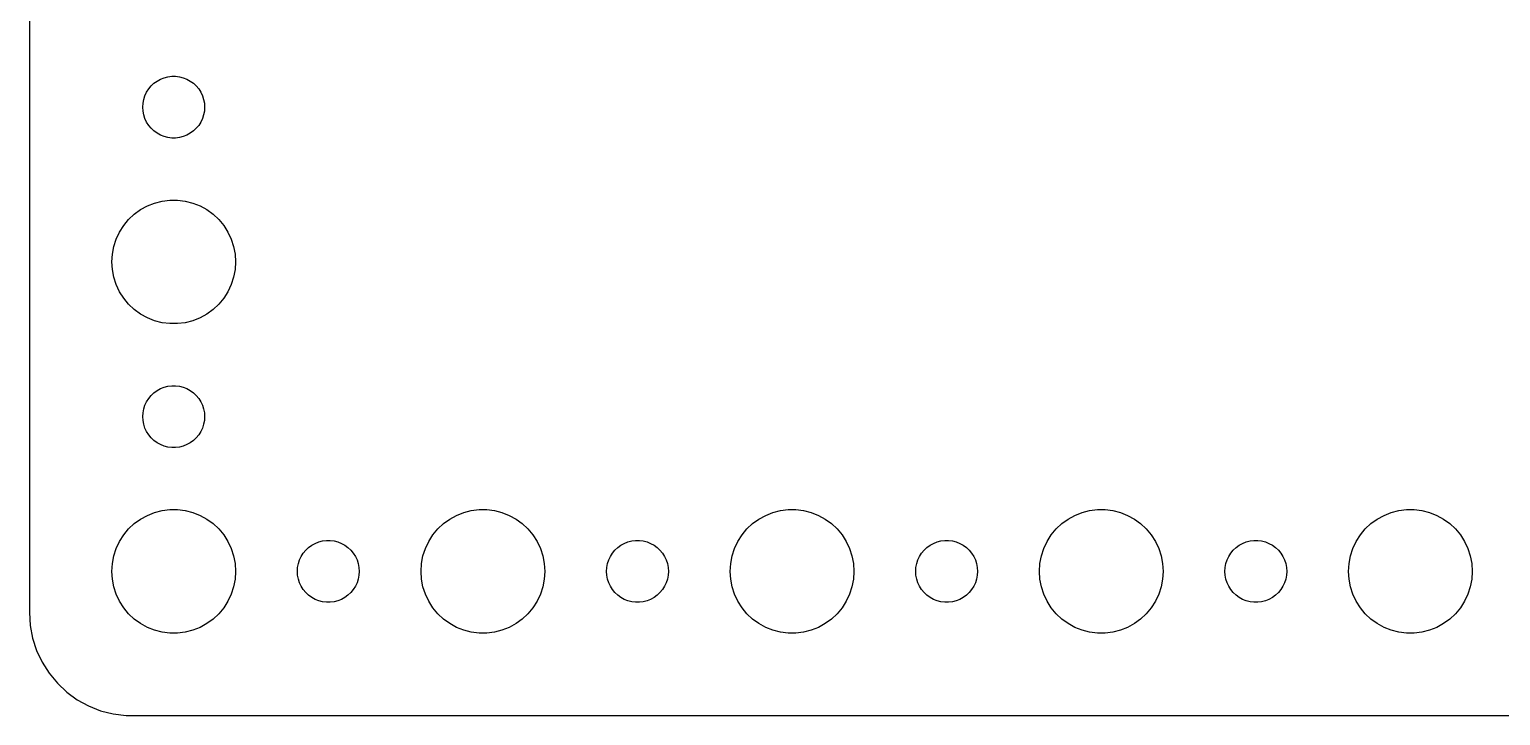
# Model space of a CAD drawing. Header units: metres. Extents: x -142 to 142, y -37 to 37.
# Drawn here: x -142 to -70.6, y -37 to -3.7 of the extents above; entities that cross this region are included whole.
import ezdxf

# ---------------------------------------------------------------- set-up
doc = ezdxf.new("R2010")
doc.units = ezdxf.units.M

msp = doc.modelspace()

# ---------------------------------------------------------------- linework, layer by layer
for p, q in [((-142, 32), (-142, -32)), ((-136.093, -6.47318), (-135.956, -6.34422)), ((-135.956, -6.34422), (-135.804, -6.23351)), ((-135.804, -6.23351), (-135.639, -6.14275)), ((-135.639, -6.14275), (-135.464, -6.07341)), ((-135.464, -6.07341), (-135.281, -6.02657)), ((-135.281, -6.02657), (-135.094, -6.00294)), ((-135.094, -6.00294), (-134.906, -6.00294)), ((-134.906, -6.00294), (-134.719, -6.02657)), ((-134.719, -6.02657), (-134.536, -6.07341)), ((-134.536, -6.07341), (-134.361, -6.14275)), ((-134.361, -6.14275), (-134.196, -6.23351)), ((-134.196, -6.23351), (-134.044, -6.34422)), ((-134.044, -6.34422), (-133.907, -6.47318)), ((-136.488, -7.312), (-136.453, -7.12695)), ((-136.453, -7.12695), (-136.395, -6.9478)), ((-136.395, -6.9478), (-136.314, -6.77736)), ((-136.314, -6.77736), (-136.214, -6.61832)), ((-136.214, -6.61832), (-136.093, -6.47318)), ((-133.907, -6.47318), (-133.786, -6.61832)), ((-133.786, -6.61832), (-133.686, -6.77736)), ((-133.686, -6.77736), (-133.605, -6.9478)), ((-133.605, -6.9478), (-133.547, -7.12695)), ((-133.547, -7.12695), (-133.512, -7.312)), ((-136.5, -7.5), (-136.488, -7.312)), ((-136.488, -7.68799), (-136.5, -7.5)), ((-136.453, -7.87303), (-136.488, -7.68799)), ((-133.512, -7.68799), (-133.547, -7.87303)), ((-133.512, -7.312), (-133.5, -7.5)), ((-133.5, -7.5), (-133.512, -7.68799)), ((-136.395, -8.05219), (-136.453, -7.87303)), ((-136.314, -8.22263), (-136.395, -8.05219)), ((-136.214, -8.38167), (-136.314, -8.22263)), ((-136.093, -8.52681), (-136.214, -8.38167)), ((-135.956, -8.65576), (-136.093, -8.52681)), ((-133.907, -8.52681), (-134.044, -8.65576)), ((-133.786, -8.38167), (-133.907, -8.52681)), ((-133.686, -8.22263), (-133.786, -8.38167)), ((-133.605, -8.05219), (-133.686, -8.22263)), ((-133.547, -7.87303), (-133.605, -8.05219)), ((-135.804, -8.76648), (-135.956, -8.65576)), ((-135.639, -8.85724), (-135.804, -8.76648)), ((-135.464, -8.92657), (-135.639, -8.85724)), ((-135.281, -8.97342), (-135.464, -8.92657)), ((-135.094, -8.99704), (-135.281, -8.97342)), ((-134.906, -8.99704), (-135.094, -8.99704)), ((-134.719, -8.97342), (-134.906, -8.99704)), ((-134.536, -8.92657), (-134.719, -8.97342)), ((-134.361, -8.85724), (-134.536, -8.92657)), ((-134.196, -8.76648), (-134.361, -8.85724)), ((-134.044, -8.65576), (-134.196, -8.76648)), ((-135.927, -12.1468), (-135.562, -12.0531)), ((-135.562, -12.0531), (-135.188, -12.0059)), ((-135.188, -12.0059), (-134.812, -12.0059)), ((-134.812, -12.0059), (-134.438, -12.0531)), ((-134.438, -12.0531), (-134.073, -12.1468)), ((-137.187, -12.9464), (-136.912, -12.6884)), ((-136.912, -12.6884), (-136.607, -12.467)), ((-136.607, -12.467), (-136.277, -12.2855)), ((-136.277, -12.2855), (-135.927, -12.1468)), ((-134.073, -12.1468), (-133.723, -12.2855)), ((-133.723, -12.2855), (-133.393, -12.467)), ((-133.393, -12.467), (-133.088, -12.6884)), ((-133.088, -12.6884), (-132.813, -12.9464)), ((-137.789, -13.8956), (-137.629, -13.5547)), ((-137.629, -13.5547), (-137.427, -13.2366)), ((-137.427, -13.2366), (-137.187, -12.9464)), ((-132.813, -12.9464), (-132.573, -13.2366)), ((-132.573, -13.2366), (-132.371, -13.5547)), ((-132.371, -13.5547), (-132.211, -13.8956)), ((-137.976, -14.624), (-137.906, -14.2539)), ((-137.906, -14.2539), (-137.789, -13.8956)), ((-132.211, -13.8956), (-132.094, -14.2539)), ((-132.094, -14.2539), (-132.024, -14.624)), ((-138, -15), (-137.976, -14.624)), ((-132.024, -14.624), (-132, -15)), ((-137.976, -15.376), (-138, -15)), ((-137.906, -15.7461), (-137.976, -15.376)), ((-132.024, -15.376), (-132.094, -15.7461)), ((-132, -15), (-132.024, -15.376)), ((-137.789, -16.1044), (-137.906, -15.7461)), ((-137.629, -16.4453), (-137.789, -16.1044)), ((-132.211, -16.1044), (-132.371, -16.4453)), ((-132.094, -15.7461), (-132.211, -16.1044)), ((-137.427, -16.7634), (-137.629, -16.4453)), ((-137.187, -17.0536), (-137.427, -16.7634)), ((-136.912, -17.3115), (-137.187, -17.0536)), ((-132.813, -17.0536), (-133.088, -17.3115)), ((-132.573, -16.7634), (-132.813, -17.0536)), ((-132.371, -16.4453), (-132.573, -16.7634)), ((-136.607, -17.533), (-136.912, -17.3115)), ((-136.277, -17.7145), (-136.607, -17.533)), ((-135.927, -17.8532), (-136.277, -17.7145)), ((-133.723, -17.7145), (-134.073, -17.8532)), ((-133.393, -17.533), (-133.723, -17.7145)), ((-133.088, -17.3115), (-133.393, -17.533)), ((-135.562, -17.9469), (-135.927, -17.8532)), ((-135.188, -17.9941), (-135.562, -17.9469)), ((-134.812, -17.9941), (-135.188, -17.9941)), ((-134.438, -17.9469), (-134.812, -17.9941)), ((-134.073, -17.8532), (-134.438, -17.9469)), ((-136.093, -21.4732), (-135.956, -21.3442)), ((-135.956, -21.3442), (-135.804, -21.2335)), ((-135.804, -21.2335), (-135.639, -21.1427)), ((-135.639, -21.1427), (-135.464, -21.0734)), ((-135.464, -21.0734), (-135.281, -21.0266)), ((-135.281, -21.0266), (-135.094, -21.003)), ((-135.094, -21.003), (-134.906, -21.003)), ((-134.906, -21.003), (-134.719, -21.0266)), ((-134.719, -21.0266), (-134.536, -21.0734)), ((-134.536, -21.0734), (-134.361, -21.1427)), ((-134.361, -21.1427), (-134.196, -21.2335)), ((-134.196, -21.2335), (-134.044, -21.3442)), ((-134.044, -21.3442), (-133.907, -21.4732)), ((-136.453, -22.127), (-136.395, -21.9478)), ((-136.395, -21.9478), (-136.314, -21.7774)), ((-136.314, -21.7774), (-136.214, -21.6183)), ((-136.214, -21.6183), (-136.093, -21.4732)), ((-133.907, -21.4732), (-133.786, -21.6183)), ((-133.786, -21.6183), (-133.686, -21.7774)), ((-133.686, -21.7774), (-133.605, -21.9478)), ((-133.605, -21.9478), (-133.547, -22.127)), ((-136.5, -22.5), (-136.488, -22.312)), ((-136.488, -22.688), (-136.5, -22.5)), ((-136.488, -22.312), (-136.453, -22.127)), ((-136.453, -22.873), (-136.488, -22.688)), ((-133.547, -22.127), (-133.512, -22.312)), ((-133.512, -22.688), (-133.547, -22.873)), ((-133.512, -22.312), (-133.5, -22.5)), ((-133.5, -22.5), (-133.512, -22.688)), ((-136.395, -23.0522), (-136.453, -22.873)), ((-136.314, -23.2226), (-136.395, -23.0522)), ((-136.214, -23.3817), (-136.314, -23.2226)), ((-136.093, -23.5268), (-136.214, -23.3817)), ((-135.956, -23.6558), (-136.093, -23.5268)), ((-133.907, -23.5268), (-134.044, -23.6558)), ((-133.786, -23.3817), (-133.907, -23.5268)), ((-133.686, -23.2226), (-133.786, -23.3817)), ((-133.605, -23.0522), (-133.686, -23.2226)), ((-133.547, -22.873), (-133.605, -23.0522)), ((-135.804, -23.7665), (-135.956, -23.6558)), ((-135.639, -23.8572), (-135.804, -23.7665)), ((-135.464, -23.9266), (-135.639, -23.8572)), ((-135.281, -23.9734), (-135.464, -23.9266)), ((-135.094, -23.997), (-135.281, -23.9734)), ((-134.906, -23.997), (-135.094, -23.997)), ((-134.719, -23.9734), (-134.906, -23.997)), ((-134.536, -23.9266), (-134.719, -23.9734)), ((-134.361, -23.8572), (-134.536, -23.9266)), ((-134.196, -23.7665), (-134.361, -23.8572)), ((-134.044, -23.6558), (-134.196, -23.7665)), ((-135.927, -27.1468), (-135.562, -27.0531)), ((-135.562, -27.0531), (-135.188, -27.0059)), ((-135.188, -27.0059), (-134.812, -27.0059)), ((-134.812, -27.0059), (-134.438, -27.0531)), ((-134.438, -27.0531), (-134.073, -27.1468)), ((-120.927, -27.1468), (-120.562, -27.0531)), ((-120.562, -27.0531), (-120.188, -27.0059)), ((-120.188, -27.0059), (-119.812, -27.0059)), ((-119.812, -27.0059), (-119.438, -27.0531)), ((-119.438, -27.0531), (-119.073, -27.1468)), ((-105.927, -27.1468), (-105.562, -27.0531)), ((-105.562, -27.0531), (-105.188, -27.0059)), ((-105.188, -27.0059), (-104.812, -27.0059)), ((-104.812, -27.0059), (-104.438, -27.0531)), ((-104.438, -27.0531), (-104.073, -27.1468)), ((-90.927, -27.1468), (-90.5621, -27.0531)), ((-90.5621, -27.0531), (-90.1884, -27.0059)), ((-90.1884, -27.0059), (-89.8116, -27.0059)), ((-89.8116, -27.0059), (-89.4379, -27.0531)), ((-89.4379, -27.0531), (-89.073, -27.1468)), ((-75.927, -27.1468), (-75.5621, -27.0531)), ((-75.5621, -27.0531), (-75.1884, -27.0059)), ((-75.1884, -27.0059), (-74.8116, -27.0059)), ((-74.8116, -27.0059), (-74.4379, -27.0531)), ((-74.4379, -27.0531), (-74.073, -27.1468)), ((-137.187, -27.9464), (-136.912, -27.6884)), ((-136.912, -27.6884), (-136.607, -27.467)), ((-136.607, -27.467), (-136.277, -27.2855)), ((-136.277, -27.2855), (-135.927, -27.1468)), ((-134.073, -27.1468), (-133.723, -27.2855)), ((-133.723, -27.2855), (-133.393, -27.467)), ((-133.393, -27.467), (-133.088, -27.6884)), ((-133.088, -27.6884), (-132.813, -27.9464)), ((-122.187, -27.9464), (-121.912, -27.6884)), ((-121.912, -27.6884), (-121.607, -27.467)), ((-121.607, -27.467), (-121.277, -27.2855)), ((-121.277, -27.2855), (-120.927, -27.1468)), ((-119.073, -27.1468), (-118.723, -27.2855)), ((-118.723, -27.2855), (-118.393, -27.467)), ((-118.393, -27.467), (-118.088, -27.6884)), ((-118.088, -27.6884), (-117.813, -27.9464)), ((-107.187, -27.9464), (-106.912, -27.6884)), ((-106.912, -27.6884), (-106.607, -27.467)), ((-106.607, -27.467), (-106.277, -27.2855)), ((-106.277, -27.2855), (-105.927, -27.1468)), ((-104.073, -27.1468), (-103.723, -27.2855)), ((-103.723, -27.2855), (-103.393, -27.467)), ((-103.393, -27.467), (-103.088, -27.6884)), ((-103.088, -27.6884), (-102.813, -27.9464)), ((-92.1869, -27.9464), (-91.9123, -27.6884)), ((-91.9123, -27.6884), (-91.6075, -27.467)), ((-91.6075, -27.467), (-91.2773, -27.2855)), ((-91.2773, -27.2855), (-90.927, -27.1468)), ((-89.073, -27.1468), (-88.7227, -27.2855)), ((-88.7227, -27.2855), (-88.3925, -27.467)), ((-88.3925, -27.467), (-88.0877, -27.6884)), ((-88.0877, -27.6884), (-87.8131, -27.9464)), ((-77.1869, -27.9464), (-76.9123, -27.6884)), ((-76.9123, -27.6884), (-76.6075, -27.467)), ((-76.6075, -27.467), (-76.2773, -27.2855)), ((-76.2773, -27.2855), (-75.927, -27.1468)), ((-74.073, -27.1468), (-73.7227, -27.2855)), ((-73.7227, -27.2855), (-73.3925, -27.467)), ((-73.3925, -27.467), (-73.0877, -27.6884)), ((-73.0877, -27.6884), (-72.8131, -27.9464)), ((-137.629, -28.5547), (-137.427, -28.2366)), ((-137.427, -28.2366), (-137.187, -27.9464)), ((-132.813, -27.9464), (-132.573, -28.2366)), ((-132.573, -28.2366), (-132.371, -28.5547)), ((-127.964, -28.5734), (-127.781, -28.5266)), ((-127.781, -28.5266), (-127.594, -28.503)), ((-127.594, -28.503), (-127.406, -28.503)), ((-127.406, -28.503), (-127.219, -28.5266)), ((-127.219, -28.5266), (-127.036, -28.5734)), ((-122.629, -28.5547), (-122.427, -28.2366)), ((-122.427, -28.2366), (-122.187, -27.9464)), ((-117.813, -27.9464), (-117.573, -28.2366)), ((-117.573, -28.2366), (-117.371, -28.5547)), ((-112.964, -28.5734), (-112.781, -28.5266)), ((-112.781, -28.5266), (-112.594, -28.503)), ((-112.594, -28.503), (-112.406, -28.503)), ((-112.406, -28.503), (-112.219, -28.5266)), ((-112.219, -28.5266), (-112.036, -28.5734)), ((-107.629, -28.5547), (-107.427, -28.2366)), ((-107.427, -28.2366), (-107.187, -27.9464)), ((-102.813, -27.9464), (-102.573, -28.2366)), ((-102.573, -28.2366), (-102.371, -28.5547)), ((-97.9635, -28.5734), (-97.7811, -28.5266)), ((-97.7811, -28.5266), (-97.5942, -28.503)), ((-97.5942, -28.503), (-97.4058, -28.503)), ((-97.4058, -28.503), (-97.2189, -28.5266)), ((-97.2189, -28.5266), (-97.0365, -28.5734)), ((-92.6289, -28.5547), (-92.427, -28.2366)), ((-92.427, -28.2366), (-92.1869, -27.9464)), ((-87.8131, -27.9464), (-87.573, -28.2366)), ((-87.573, -28.2366), (-87.3711, -28.5547)), ((-82.9635, -28.5734), (-82.7811, -28.5266)), ((-82.7811, -28.5266), (-82.5942, -28.503)), ((-82.5942, -28.503), (-82.4058, -28.503)), ((-82.4058, -28.503), (-82.2189, -28.5266)), ((-82.2189, -28.5266), (-82.0365, -28.5734)), ((-77.6289, -28.5547), (-77.427, -28.2366)), ((-77.427, -28.2366), (-77.1869, -27.9464)), ((-72.8131, -27.9464), (-72.573, -28.2366)), ((-72.573, -28.2366), (-72.3711, -28.5547)), ((-137.976, -29.624), (-137.906, -29.2539)), ((-137.906, -29.2539), (-137.789, -28.8956)), ((-137.789, -28.8956), (-137.629, -28.5547)), ((-132.371, -28.5547), (-132.211, -28.8956)), ((-132.211, -28.8956), (-132.094, -29.2539)), ((-132.094, -29.2539), (-132.024, -29.624)), ((-128.814, -29.2774), (-128.714, -29.1183)), ((-128.714, -29.1183), (-128.593, -28.9732)), ((-128.593, -28.9732), (-128.456, -28.8442)), ((-128.456, -28.8442), (-128.304, -28.7335)), ((-128.304, -28.7335), (-128.139, -28.6427)), ((-128.139, -28.6427), (-127.964, -28.5734)), ((-127.036, -28.5734), (-126.861, -28.6427)), ((-126.861, -28.6427), (-126.696, -28.7335)), ((-126.696, -28.7335), (-126.544, -28.8442)), ((-126.544, -28.8442), (-126.407, -28.9732)), ((-126.407, -28.9732), (-126.286, -29.1183)), ((-126.286, -29.1183), (-126.186, -29.2774)), ((-122.976, -29.624), (-122.906, -29.2539)), ((-122.906, -29.2539), (-122.789, -28.8956)), ((-122.789, -28.8956), (-122.629, -28.5547)), ((-117.371, -28.5547), (-117.211, -28.8956)), ((-117.211, -28.8956), (-117.094, -29.2539)), ((-117.094, -29.2539), (-117.024, -29.624)), ((-113.814, -29.2774), (-113.714, -29.1183)), ((-113.714, -29.1183), (-113.593, -28.9732)), ((-113.593, -28.9732), (-113.456, -28.8442)), ((-113.456, -28.8442), (-113.304, -28.7335)), ((-113.304, -28.7335), (-113.139, -28.6427)), ((-113.139, -28.6427), (-112.964, -28.5734)), ((-112.036, -28.5734), (-111.861, -28.6427)), ((-111.861, -28.6427), (-111.696, -28.7335)), ((-111.696, -28.7335), (-111.544, -28.8442)), ((-111.544, -28.8442), (-111.407, -28.9732)), ((-111.407, -28.9732), (-111.286, -29.1183)), ((-111.286, -29.1183), (-111.186, -29.2774)), ((-107.976, -29.624), (-107.906, -29.2539)), ((-107.906, -29.2539), (-107.789, -28.8956)), ((-107.789, -28.8956), (-107.629, -28.5547)), ((-102.371, -28.5547), (-102.211, -28.8956)), ((-102.211, -28.8956), (-102.094, -29.2539)), ((-102.094, -29.2539), (-102.024, -29.624)), ((-98.8145, -29.2774), (-98.7135, -29.1183)), ((-98.7135, -29.1183), (-98.5934, -28.9732)), ((-98.5934, -28.9732), (-98.4561, -28.8442)), ((-98.4561, -28.8442), (-98.3037, -28.7335)), ((-98.3037, -28.7335), (-98.1387, -28.6427)), ((-98.1387, -28.6427), (-97.9635, -28.5734)), ((-97.0365, -28.5734), (-96.8613, -28.6427)), ((-96.8613, -28.6427), (-96.6963, -28.7335)), ((-96.6963, -28.7335), (-96.5439, -28.8442)), ((-96.5439, -28.8442), (-96.4065, -28.9732)), ((-96.4065, -28.9732), (-96.2865, -29.1183)), ((-96.2865, -29.1183), (-96.1855, -29.2774)), ((-92.9763, -29.624), (-92.9057, -29.2539)), ((-92.9057, -29.2539), (-92.7893, -28.8956)), ((-92.7893, -28.8956), (-92.6289, -28.5547)), ((-87.3711, -28.5547), (-87.2107, -28.8956)), ((-87.2107, -28.8956), (-87.0943, -29.2539)), ((-87.0943, -29.2539), (-87.0237, -29.624)), ((-83.8145, -29.2774), (-83.7135, -29.1183)), ((-83.7135, -29.1183), (-83.5934, -28.9732)), ((-83.5934, -28.9732), (-83.4561, -28.8442)), ((-83.4561, -28.8442), (-83.3037, -28.7335)), ((-83.3037, -28.7335), (-83.1387, -28.6427)), ((-83.1387, -28.6427), (-82.9635, -28.5734)), ((-82.0365, -28.5734), (-81.8613, -28.6427)), ((-81.8613, -28.6427), (-81.6963, -28.7335)), ((-81.6963, -28.7335), (-81.5439, -28.8442)), ((-81.5439, -28.8442), (-81.4065, -28.9732)), ((-81.4065, -28.9732), (-81.2865, -29.1183)), ((-81.2865, -29.1183), (-81.1855, -29.2774)), ((-77.9763, -29.624), (-77.9057, -29.2539)), ((-77.9057, -29.2539), (-77.7893, -28.8956)), ((-77.7893, -28.8956), (-77.6289, -28.5547)), ((-72.3711, -28.5547), (-72.2107, -28.8956)), ((-72.2107, -28.8956), (-72.0943, -29.2539)), ((-72.0943, -29.2539), (-72.0237, -29.624)), ((-138, -30), (-137.976, -29.624)), ((-132.024, -29.624), (-132, -30)), ((-129, -30), (-128.988, -29.812)), ((-128.988, -29.812), (-128.953, -29.627)), ((-128.953, -29.627), (-128.895, -29.4478)), ((-128.895, -29.4478), (-128.814, -29.2774)), ((-126.186, -29.2774), (-126.105, -29.4478)), ((-126.105, -29.4478), (-126.047, -29.627)), ((-126.047, -29.627), (-126.012, -29.812)), ((-126.012, -29.812), (-126, -30)), ((-123, -30), (-122.976, -29.624)), ((-117.024, -29.624), (-117, -30)), ((-114, -30), (-113.988, -29.812)), ((-113.988, -29.812), (-113.953, -29.627)), ((-113.953, -29.627), (-113.895, -29.4478)), ((-113.895, -29.4478), (-113.814, -29.2774)), ((-111.186, -29.2774), (-111.105, -29.4478)), ((-111.105, -29.4478), (-111.047, -29.627)), ((-111.047, -29.627), (-111.012, -29.812)), ((-111.012, -29.812), (-111, -30)), ((-108, -30), (-107.976, -29.624)), ((-102.024, -29.624), (-102, -30)), ((-99, -30), (-98.9882, -29.812)), ((-98.9882, -29.812), (-98.9529, -29.627)), ((-98.9529, -29.627), (-98.8947, -29.4478)), ((-98.8947, -29.4478), (-98.8145, -29.2774)), ((-96.1855, -29.2774), (-96.1053, -29.4478)), ((-96.1053, -29.4478), (-96.0471, -29.627)), ((-96.0471, -29.627), (-96.0118, -29.812)), ((-96.0118, -29.812), (-96, -30)), ((-93, -30), (-92.9763, -29.624)), ((-87.0237, -29.624), (-87, -30)), ((-84, -30), (-83.9882, -29.812)), ((-83.9882, -29.812), (-83.9529, -29.627)), ((-83.9529, -29.627), (-83.8947, -29.4478)), ((-83.8947, -29.4478), (-83.8145, -29.2774)), ((-81.1855, -29.2774), (-81.1053, -29.4478)), ((-81.1053, -29.4478), (-81.0471, -29.627)), ((-81.0471, -29.627), (-81.0118, -29.812)), ((-81.0118, -29.812), (-81, -30)), ((-78, -30), (-77.9763, -29.624)), ((-72.0237, -29.624), (-72, -30)), ((-137.976, -30.376), (-138, -30)), ((-137.906, -30.7461), (-137.976, -30.376)), ((-132.024, -30.376), (-132.094, -30.7461)), ((-132, -30), (-132.024, -30.376)), ((-128.988, -30.188), (-129, -30)), ((-128.953, -30.373), (-128.988, -30.188)), ((-128.895, -30.5522), (-128.953, -30.373)), ((-128.814, -30.7226), (-128.895, -30.5522)), ((-126.105, -30.5522), (-126.186, -30.7226)), ((-126.047, -30.373), (-126.105, -30.5522)), ((-126.012, -30.188), (-126.047, -30.373)), ((-126, -30), (-126.012, -30.188)), ((-122.976, -30.376), (-123, -30)), ((-122.906, -30.7461), (-122.976, -30.376)), ((-117.024, -30.376), (-117.094, -30.7461)), ((-117, -30), (-117.024, -30.376)), ((-113.988, -30.188), (-114, -30)), ((-113.953, -30.373), (-113.988, -30.188)), ((-113.895, -30.5522), (-113.953, -30.373)), ((-113.814, -30.7226), (-113.895, -30.5522)), ((-111.105, -30.5522), (-111.186, -30.7226)), ((-111.047, -30.373), (-111.105, -30.5522)), ((-111.012, -30.188), (-111.047, -30.373)), ((-111, -30), (-111.012, -30.188)), ((-107.976, -30.376), (-108, -30)), ((-107.906, -30.7461), (-107.976, -30.376)), ((-102.024, -30.376), (-102.094, -30.7461)), ((-102, -30), (-102.024, -30.376)), ((-98.9882, -30.188), (-99, -30)), ((-98.9529, -30.373), (-98.9882, -30.188)), ((-98.8947, -30.5522), (-98.9529, -30.373)), ((-98.8145, -30.7226), (-98.8947, -30.5522)), ((-96.1053, -30.5522), (-96.1855, -30.7226)), ((-96.0471, -30.373), (-96.1053, -30.5522)), ((-96.0118, -30.188), (-96.0471, -30.373)), ((-96, -30), (-96.0118, -30.188)), ((-92.9763, -30.376), (-93, -30)), ((-92.9057, -30.7461), (-92.9763, -30.376)), ((-87.0237, -30.376), (-87.0943, -30.7461)), ((-87, -30), (-87.0237, -30.376)), ((-83.9882, -30.188), (-84, -30)), ((-83.9529, -30.373), (-83.9882, -30.188)), ((-83.8947, -30.5522), (-83.9529, -30.373)), ((-83.8145, -30.7226), (-83.8947, -30.5522)), ((-81.1053, -30.5522), (-81.1855, -30.7226)), ((-81.0471, -30.373), (-81.1053, -30.5522)), ((-81.0118, -30.188), (-81.0471, -30.373)), ((-81, -30), (-81.0118, -30.188)), ((-77.9763, -30.376), (-78, -30)), ((-77.9057, -30.7461), (-77.9763, -30.376)), ((-72.0237, -30.376), (-72.0943, -30.7461)), ((-72, -30), (-72.0237, -30.376)), ((-137.789, -31.1044), (-137.906, -30.7461)), ((-137.629, -31.4453), (-137.789, -31.1044)), ((-132.211, -31.1044), (-132.371, -31.4453)), ((-132.094, -30.7461), (-132.211, -31.1044)), ((-128.714, -30.8817), (-128.814, -30.7226)), ((-128.593, -31.0268), (-128.714, -30.8817)), ((-128.456, -31.1558), (-128.593, -31.0268)), ((-128.304, -31.2665), (-128.456, -31.1558)), ((-128.139, -31.3572), (-128.304, -31.2665)), ((-127.964, -31.4266), (-128.139, -31.3572)), ((-126.861, -31.3572), (-127.036, -31.4266)), ((-126.696, -31.2665), (-126.861, -31.3572)), ((-126.544, -31.1558), (-126.696, -31.2665)), ((-126.407, -31.0268), (-126.544, -31.1558)), ((-126.286, -30.8817), (-126.407, -31.0268)), ((-126.186, -30.7226), (-126.286, -30.8817)), ((-122.789, -31.1044), (-122.906, -30.7461)), ((-122.629, -31.4453), (-122.789, -31.1044)), ((-117.211, -31.1044), (-117.371, -31.4453)), ((-117.094, -30.7461), (-117.211, -31.1044)), ((-113.714, -30.8817), (-113.814, -30.7226)), ((-113.593, -31.0268), (-113.714, -30.8817)), ((-113.456, -31.1558), (-113.593, -31.0268)), ((-113.304, -31.2665), (-113.456, -31.1558)), ((-113.139, -31.3572), (-113.304, -31.2665)), ((-112.964, -31.4266), (-113.139, -31.3572)), ((-111.861, -31.3572), (-112.036, -31.4266)), ((-111.696, -31.2665), (-111.861, -31.3572)), ((-111.544, -31.1558), (-111.696, -31.2665)), ((-111.407, -31.0268), (-111.544, -31.1558)), ((-111.286, -30.8817), (-111.407, -31.0268)), ((-111.186, -30.7226), (-111.286, -30.8817)), ((-107.789, -31.1044), (-107.906, -30.7461)), ((-107.629, -31.4453), (-107.789, -31.1044)), ((-102.211, -31.1044), (-102.371, -31.4453)), ((-102.094, -30.7461), (-102.211, -31.1044)), ((-98.7135, -30.8817), (-98.8145, -30.7226)), ((-98.5934, -31.0268), (-98.7135, -30.8817)), ((-98.4561, -31.1558), (-98.5934, -31.0268)), ((-98.3037, -31.2665), (-98.4561, -31.1558)), ((-98.1387, -31.3572), (-98.3037, -31.2665)), ((-97.9635, -31.4266), (-98.1387, -31.3572)), ((-96.8613, -31.3572), (-97.0365, -31.4266)), ((-96.6963, -31.2665), (-96.8613, -31.3572)), ((-96.5439, -31.1558), (-96.6963, -31.2665)), ((-96.4065, -31.0268), (-96.5439, -31.1558)), ((-96.2865, -30.8817), (-96.4065, -31.0268)), ((-96.1855, -30.7226), (-96.2865, -30.8817)), ((-92.7893, -31.1044), (-92.9057, -30.7461)), ((-92.6289, -31.4453), (-92.7893, -31.1044)), ((-87.2107, -31.1044), (-87.3711, -31.4453)), ((-87.0943, -30.7461), (-87.2107, -31.1044)), ((-83.7135, -30.8817), (-83.8145, -30.7226)), ((-83.5934, -31.0268), (-83.7135, -30.8817)), ((-83.4561, -31.1558), (-83.5934, -31.0268)), ((-83.3037, -31.2665), (-83.4561, -31.1558)), ((-83.1387, -31.3572), (-83.3037, -31.2665)), ((-82.9635, -31.4266), (-83.1387, -31.3572)), ((-81.8613, -31.3572), (-82.0365, -31.4266)), ((-81.6963, -31.2665), (-81.8613, -31.3572)), ((-81.5439, -31.1558), (-81.6963, -31.2665)), ((-81.4065, -31.0268), (-81.5439, -31.1558)), ((-81.2865, -30.8817), (-81.4065, -31.0268)), ((-81.1855, -30.7226), (-81.2865, -30.8817)), ((-77.7893, -31.1044), (-77.9057, -30.7461)), ((-77.6289, -31.4453), (-77.7893, -31.1044)), ((-72.2107, -31.1044), (-72.3711, -31.4453)), ((-72.0943, -30.7461), (-72.2107, -31.1044)), ((-142, -32), (-141.961, -32.6267)), ((-137.427, -31.7634), (-137.629, -31.4453)), ((-137.187, -32.0536), (-137.427, -31.7634)), ((-136.912, -32.3115), (-137.187, -32.0536)), ((-132.813, -32.0536), (-133.088, -32.3115)), ((-132.573, -31.7634), (-132.813, -32.0536)), ((-132.371, -31.4453), (-132.573, -31.7634)), ((-127.781, -31.4734), (-127.964, -31.4266)), ((-127.594, -31.497), (-127.781, -31.4734)), ((-127.406, -31.497), (-127.594, -31.497)), ((-127.219, -31.4734), (-127.406, -31.497)), ((-127.036, -31.4266), (-127.219, -31.4734)), ((-122.427, -31.7634), (-122.629, -31.4453)), ((-122.187, -32.0536), (-122.427, -31.7634)), ((-121.912, -32.3115), (-122.187, -32.0536)), ((-117.813, -32.0536), (-118.088, -32.3115)), ((-117.573, -31.7634), (-117.813, -32.0536)), ((-117.371, -31.4453), (-117.573, -31.7634)), ((-112.781, -31.4734), (-112.964, -31.4266)), ((-112.594, -31.497), (-112.781, -31.4734)), ((-112.406, -31.497), (-112.594, -31.497)), ((-112.219, -31.4734), (-112.406, -31.497)), ((-112.036, -31.4266), (-112.219, -31.4734)), ((-107.427, -31.7634), (-107.629, -31.4453)), ((-107.187, -32.0536), (-107.427, -31.7634)), ((-106.912, -32.3115), (-107.187, -32.0536)), ((-102.813, -32.0536), (-103.088, -32.3115)), ((-102.573, -31.7634), (-102.813, -32.0536)), ((-102.371, -31.4453), (-102.573, -31.7634)), ((-97.7811, -31.4734), (-97.9635, -31.4266)), ((-97.5942, -31.497), (-97.7811, -31.4734)), ((-97.4058, -31.497), (-97.5942, -31.497)), ((-97.2189, -31.4734), (-97.4058, -31.497)), ((-97.0365, -31.4266), (-97.2189, -31.4734)), ((-92.427, -31.7634), (-92.6289, -31.4453)), ((-92.1869, -32.0536), (-92.427, -31.7634)), ((-91.9123, -32.3115), (-92.1869, -32.0536)), ((-87.8131, -32.0536), (-88.0877, -32.3115)), ((-87.573, -31.7634), (-87.8131, -32.0536)), ((-87.3711, -31.4453), (-87.573, -31.7634)), ((-82.7811, -31.4734), (-82.9635, -31.4266)), ((-82.5942, -31.497), (-82.7811, -31.4734)), ((-82.4058, -31.497), (-82.5942, -31.497)), ((-82.2189, -31.4734), (-82.4058, -31.497)), ((-82.0365, -31.4266), (-82.2189, -31.4734)), ((-77.427, -31.7634), (-77.6289, -31.4453)), ((-77.1869, -32.0536), (-77.427, -31.7634)), ((-76.9123, -32.3115), (-77.1869, -32.0536)), ((-72.8131, -32.0536), (-73.0877, -32.3115)), ((-72.573, -31.7634), (-72.8131, -32.0536)), ((-72.3711, -31.4453), (-72.573, -31.7634)), ((-141.961, -32.6267), (-141.843, -33.2434)), ((-136.607, -32.533), (-136.912, -32.3115)), ((-136.277, -32.7145), (-136.607, -32.533)), ((-135.927, -32.8532), (-136.277, -32.7145)), ((-133.723, -32.7145), (-134.073, -32.8532)), ((-133.393, -32.533), (-133.723, -32.7145)), ((-133.088, -32.3115), (-133.393, -32.533)), ((-121.607, -32.533), (-121.912, -32.3115)), ((-121.277, -32.7145), (-121.607, -32.533)), ((-120.927, -32.8532), (-121.277, -32.7145)), ((-118.723, -32.7145), (-119.073, -32.8532)), ((-118.393, -32.533), (-118.723, -32.7145)), ((-118.088, -32.3115), (-118.393, -32.533)), ((-106.607, -32.533), (-106.912, -32.3115)), ((-106.277, -32.7145), (-106.607, -32.533)), ((-105.927, -32.8532), (-106.277, -32.7145)), ((-103.723, -32.7145), (-104.073, -32.8532)), ((-103.393, -32.533), (-103.723, -32.7145)), ((-103.088, -32.3115), (-103.393, -32.533)), ((-91.6075, -32.533), (-91.9123, -32.3115)), ((-91.2773, -32.7145), (-91.6075, -32.533)), ((-90.927, -32.8532), (-91.2773, -32.7145)), ((-88.7227, -32.7145), (-89.073, -32.8532)), ((-88.3925, -32.533), (-88.7227, -32.7145)), ((-88.0877, -32.3115), (-88.3925, -32.533)), ((-76.6075, -32.533), (-76.9123, -32.3115)), ((-76.2773, -32.7145), (-76.6075, -32.533)), ((-75.927, -32.8532), (-76.2773, -32.7145)), ((-73.7227, -32.7145), (-74.073, -32.8532)), ((-73.3925, -32.533), (-73.7227, -32.7145)), ((-73.0877, -32.3115), (-73.3925, -32.533)), ((-141.843, -33.2434), (-141.649, -33.8406)), ((-135.562, -32.9469), (-135.927, -32.8532)), ((-135.188, -32.9941), (-135.562, -32.9469)), ((-134.812, -32.9941), (-135.188, -32.9941)), ((-134.438, -32.9469), (-134.812, -32.9941)), ((-134.073, -32.8532), (-134.438, -32.9469)), ((-120.562, -32.9469), (-120.927, -32.8532)), ((-120.188, -32.9941), (-120.562, -32.9469)), ((-119.812, -32.9941), (-120.188, -32.9941)), ((-119.438, -32.9469), (-119.812, -32.9941)), ((-119.073, -32.8532), (-119.438, -32.9469)), ((-105.562, -32.9469), (-105.927, -32.8532)), ((-105.188, -32.9941), (-105.562, -32.9469)), ((-104.812, -32.9941), (-105.188, -32.9941)), ((-104.438, -32.9469), (-104.812, -32.9941)), ((-104.073, -32.8532), (-104.438, -32.9469)), ((-90.5621, -32.9469), (-90.927, -32.8532)), ((-90.1884, -32.9941), (-90.5621, -32.9469)), ((-89.8116, -32.9941), (-90.1884, -32.9941)), ((-89.4379, -32.9469), (-89.8116, -32.9941)), ((-89.073, -32.8532), (-89.4379, -32.9469)), ((-75.5621, -32.9469), (-75.927, -32.8532)), ((-75.1884, -32.9941), (-75.5621, -32.9469)), ((-74.8116, -32.9941), (-75.1884, -32.9941)), ((-74.4379, -32.9469), (-74.8116, -32.9941)), ((-74.073, -32.8532), (-74.4379, -32.9469)), ((-141.649, -33.8406), (-141.382, -34.4088)), ((-141.382, -34.4088), (-141.045, -34.9389)), ((-141.045, -34.9389), (-140.645, -35.4227)), ((-140.645, -35.4227), (-140.187, -35.8526)), ((-140.187, -35.8526), (-139.679, -36.2216)), ((-139.679, -36.2216), (-139.129, -36.5241)), ((-139.129, -36.5241), (-138.545, -36.7553)), ((-138.545, -36.7553), (-137.937, -36.9114)), ((-137.937, -36.9114), (-137.314, -36.9901)), ((-137.314, -36.9901), (137.314, -36.9901))]:
    msp.add_line(p, q)

doc.saveas('drawing.dxf')
